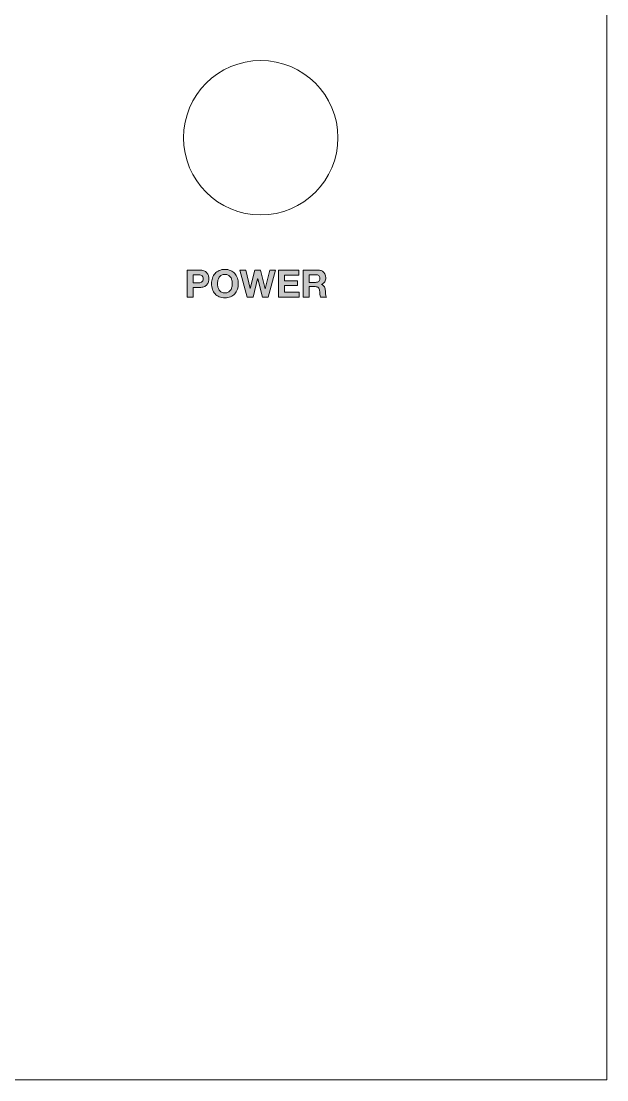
# Model space of a CAD drawing. Header units: millimetres. Extents: x -96603 to 124772, y -7961 to 34801.
# Drawn here: x 7548.4 to 7658.4, y 4672.4 to 4871.3 of the extents above; entities that cross this region are included whole.
import ezdxf

# ---------------------------------------------------------------- set-up
doc = ezdxf.new("R2010")
doc.units = ezdxf.units.MM
doc.layers.get('0').update_dxf_attribs({"lineweight": 15})

msp = doc.modelspace()

# ---------------------------------------------------------------- hatches: boundary and pattern name
h = msp.add_hatch(color=256)
h.paths.add_polyline_path([(7589.492, 4824.59), (7590.847, 4819.473), (7591.986, 4819.473), (7592.839, 4822.956), (7592.853, 4822.956), (7593.72, 4819.473), (7594.839, 4819.473), (7596.215, 4824.59), (7595.111, 4824.59), (7594.272, 4821.064), (7594.258, 4821.064), (7593.384, 4824.59), (7592.33, 4824.59), (7591.442, 4821.107), (7591.427, 4821.107), (7590.617, 4824.59)])
h.paths.add_polyline_path([(7596.731, 4819.473), (7596.731, 4824.59), (7600.557, 4824.59), (7600.557, 4823.644), (7597.856, 4823.644), (7597.856, 4822.547), (7600.335, 4822.547), (7600.335, 4821.673), (7597.856, 4821.673), (7597.856, 4820.419), (7600.615, 4820.419), (7600.615, 4819.473)])
edge = h.paths.add_edge_path(flags=16)
edge.add_spline(control_points=[(7602.5, 4822.275), (7602.5, 4822.275), (7602.5, 4823.715), (7602.5, 4823.715)], knot_values=[-6, -6, -6, -6, -5, -5, -5, -5], degree=3, periodic=0)
edge.add_spline(control_points=[(7602.5, 4823.715), (7602.5, 4823.715), (7603.732, 4823.715), (7603.732, 4823.715)], knot_values=[-5, -5, -5, -5, -4, -4, -4, -4], degree=3, periodic=0)
edge.add_spline(control_points=[(7603.732, 4823.715), (7603.99, 4823.715), (7604.184, 4823.659), (7604.313, 4823.547)], knot_values=[-4, -4, -4, -4, -3, -3, -3, -3], degree=3, periodic=0)
edge.add_spline(control_points=[(7604.313, 4823.547), (7604.442, 4823.435), (7604.506, 4823.255), (7604.506, 4823.006), (7604.506, 4822.748), (7604.442, 4822.562), (7604.313, 4822.447), (7604.184, 4822.332), (7603.99, 4822.275), (7603.732, 4822.275)], knot_values=[-3, -3, -3, -3, -2, -2, -2, -1, -1, -1, 0, 0, 0, 0], degree=3, periodic=0)
edge.add_spline(control_points=[(7603.732, 4822.275), (7603.732, 4822.275), (7602.5, 4822.275), (7602.5, 4822.275)], knot_values=[-7, -7, -7, -7, -6, -6, -6, -6], degree=3, periodic=0)
edge = h.paths.add_edge_path()
edge.add_spline(control_points=[(7601.375, 4824.59), (7601.375, 4824.59), (7601.375, 4819.473), (7601.375, 4819.473)], knot_values=[-24, -24, -24, -24, -23, -23, -23, -23], degree=3, periodic=0)
edge.add_spline(control_points=[(7601.375, 4819.473), (7601.375, 4819.473), (7602.5, 4819.473), (7602.5, 4819.473)], knot_values=[-23, -23, -23, -23, -22, -22, -22, -22], degree=3, periodic=0)
edge.add_spline(control_points=[(7602.5, 4819.473), (7602.5, 4819.473), (7602.5, 4821.472), (7602.5, 4821.472)], knot_values=[-22, -22, -22, -22, -21, -21, -21, -21], degree=3, periodic=0)
edge.add_spline(control_points=[(7602.5, 4821.472), (7602.5, 4821.472), (7603.625, 4821.472), (7603.625, 4821.472)], knot_values=[-21, -21, -21, -21, -20, -20, -20, -20], degree=3, periodic=0)
edge.add_spline(control_points=[(7603.625, 4821.472), (7603.907, 4821.472), (7604.109, 4821.41), (7604.234, 4821.286)], knot_values=[-20, -20, -20, -20, -19, -19, -19, -19], degree=3, periodic=0)
edge.add_spline(control_points=[(7604.234, 4821.286), (7604.358, 4821.162), (7604.439, 4820.966), (7604.478, 4820.699)], knot_values=[-19, -19, -19, -19, -18, -18, -18, -18], degree=3, periodic=0)
edge.add_spline(control_points=[(7604.478, 4820.699), (7604.506, 4820.493), (7604.528, 4820.278), (7604.542, 4820.053)], knot_values=[-18, -18, -18, -18, -17, -17, -17, -17], degree=3, periodic=0)
edge.add_spline(control_points=[(7604.542, 4820.053), (7604.557, 4819.829), (7604.595, 4819.635), (7604.657, 4819.473)], knot_values=[-17, -17, -17, -17, -16, -16, -16, -16], degree=3, periodic=0)
edge.add_spline(control_points=[(7604.657, 4819.473), (7604.657, 4819.473), (7605.782, 4819.473), (7605.782, 4819.473)], knot_values=[-16, -16, -16, -16, -15, -15, -15, -15], degree=3, periodic=0)
edge.add_spline(control_points=[(7605.782, 4819.473), (7605.729, 4819.545), (7605.69, 4819.632), (7605.664, 4819.734)], knot_values=[-15, -15, -15, -15, -14, -14, -14, -14], degree=3, periodic=0)
edge.add_spline(control_points=[(7605.664, 4819.734), (7605.638, 4819.837), (7605.618, 4819.946), (7605.606, 4820.061)], knot_values=[-14, -14, -14, -14, -13, -13, -13, -13], degree=3, periodic=0)
edge.add_spline(control_points=[(7605.606, 4820.061), (7605.594, 4820.175), (7605.586, 4820.287), (7605.581, 4820.397), (7605.576, 4820.507), (7605.572, 4820.603), (7605.567, 4820.684)], knot_values=[-13, -13, -13, -13, -12, -12, -12, -11, -11, -11, -11], degree=3, periodic=0)
edge.add_spline(control_points=[(7605.567, 4820.684), (7605.557, 4820.813), (7605.54, 4820.942), (7605.513, 4821.071)], knot_values=[-11, -11, -11, -11, -10, -10, -10, -10], degree=3, periodic=0)
edge.add_spline(control_points=[(7605.513, 4821.071), (7605.487, 4821.2), (7605.445, 4821.318), (7605.388, 4821.426)], knot_values=[-10, -10, -10, -10, -9, -9, -9, -9], degree=3, periodic=0)
edge.add_spline(control_points=[(7605.388, 4821.426), (7605.33, 4821.533), (7605.256, 4821.626), (7605.166, 4821.705)], knot_values=[-9, -9, -9, -9, -8, -8, -8, -8], degree=3, periodic=0)
edge.add_spline(control_points=[(7605.166, 4821.705), (7605.075, 4821.784), (7604.96, 4821.842), (7604.822, 4821.881)], knot_values=[-8, -8, -8, -8, -7, -7, -7, -7], degree=3, periodic=0)
edge.add_spline(control_points=[(7604.822, 4821.881), (7604.822, 4821.881), (7604.822, 4821.895), (7604.822, 4821.895)], knot_values=[-7, -7, -7, -7, -6, -6, -6, -6], degree=3, periodic=0)
edge.add_spline(control_points=[(7604.822, 4821.895), (7605.108, 4822.01), (7605.315, 4822.177), (7605.442, 4822.397)], knot_values=[-6, -6, -6, -6, -5, -5, -5, -5], degree=3, periodic=0)
edge.add_spline(control_points=[(7605.442, 4822.397), (7605.568, 4822.617), (7605.631, 4822.877), (7605.631, 4823.178), (7605.631, 4823.374), (7605.597, 4823.556), (7605.527, 4823.726)], knot_values=[-5, -5, -5, -5, -4, -4, -4, -3, -3, -3, -3], degree=3, periodic=0)
edge.add_spline(control_points=[(7605.527, 4823.726), (7605.458, 4823.896), (7605.358, 4824.045), (7605.227, 4824.174)], knot_values=[-3, -3, -3, -3, -2, -2, -2, -2], degree=3, periodic=0)
edge.add_spline(control_points=[(7605.227, 4824.174), (7605.095, 4824.303), (7604.937, 4824.405), (7604.753, 4824.479), (7604.569, 4824.552), (7604.363, 4824.59), (7604.134, 4824.59)], knot_values=[-2, -2, -2, -2, -1, -1, -1, 0, 0, 0, 0], degree=3, periodic=0)
edge.add_spline(control_points=[(7604.134, 4824.59), (7604.134, 4824.59), (7601.375, 4824.59), (7601.375, 4824.59)], knot_values=[-25, -25, -25, -25, -24, -24, -24, -24], degree=3, periodic=0)
edge = h.paths.add_edge_path(flags=16)
edge.add_spline(control_points=[(7585.368, 4822.662), (7585.318, 4822.452), (7585.292, 4822.234), (7585.292, 4822.01), (7585.292, 4821.795), (7585.318, 4821.586), (7585.368, 4821.383)], knot_values=[14, 14, 14, 14, 15, 15, 15, 16, 16, 16, 16], degree=3, periodic=0)
edge.add_spline(control_points=[(7585.368, 4821.383), (7585.418, 4821.18), (7585.498, 4820.997), (7585.608, 4820.835)], knot_values=[0, 0, 0, 0, 1, 1, 1, 1], degree=3, periodic=0)
edge.add_spline(control_points=[(7585.608, 4820.835), (7585.718, 4820.672), (7585.861, 4820.541), (7586.038, 4820.444)], knot_values=[1, 1, 1, 1, 2, 2, 2, 2], degree=3, periodic=0)
edge.add_spline(control_points=[(7586.038, 4820.444), (7586.215, 4820.346), (7586.43, 4820.297), (7586.683, 4820.297), (7586.936, 4820.297), (7587.151, 4820.346), (7587.328, 4820.444)], knot_values=[2, 2, 2, 2, 3, 3, 3, 4, 4, 4, 4], degree=3, periodic=0)
edge.add_spline(control_points=[(7587.328, 4820.444), (7587.504, 4820.541), (7587.648, 4820.672), (7587.758, 4820.835)], knot_values=[4, 4, 4, 4, 5, 5, 5, 5], degree=3, periodic=0)
edge.add_spline(control_points=[(7587.758, 4820.835), (7587.868, 4820.997), (7587.948, 4821.18), (7587.998, 4821.383)], knot_values=[5, 5, 5, 5, 6, 6, 6, 6], degree=3, periodic=0)
edge.add_spline(control_points=[(7587.998, 4821.383), (7588.048, 4821.586), (7588.073, 4821.795), (7588.073, 4822.01), (7588.073, 4822.234), (7588.048, 4822.452), (7587.998, 4822.662)], knot_values=[6, 6, 6, 6, 7, 7, 7, 8, 8, 8, 8], degree=3, periodic=0)
edge.add_spline(control_points=[(7587.998, 4822.662), (7587.948, 4822.872), (7587.868, 4823.059), (7587.758, 4823.224)], knot_values=[8, 8, 8, 8, 9, 9, 9, 9], degree=3, periodic=0)
edge.add_spline(control_points=[(7587.758, 4823.224), (7587.648, 4823.389), (7587.504, 4823.521), (7587.328, 4823.619)], knot_values=[9, 9, 9, 9, 10, 10, 10, 10], degree=3, periodic=0)
edge.add_spline(control_points=[(7587.328, 4823.619), (7587.151, 4823.717), (7586.936, 4823.766), (7586.683, 4823.766), (7586.43, 4823.766), (7586.215, 4823.717), (7586.038, 4823.619), (7585.861, 4823.521), (7585.718, 4823.389), (7585.608, 4823.224), (7585.498, 4823.059), (7585.418, 4822.872), (7585.368, 4822.662)], knot_values=[10, 10, 10, 10, 11, 11, 11, 12, 12, 12, 13, 13, 13, 14, 14, 14, 14], degree=3, periodic=0)
edge = h.paths.add_edge_path()
edge.add_spline(control_points=[(7584.339, 4820.967), (7584.454, 4820.645), (7584.619, 4820.364), (7584.834, 4820.125)], knot_values=[-14, -14, -14, -14, -13, -13, -13, -13], degree=3, periodic=0)
edge.add_spline(control_points=[(7584.834, 4820.125), (7585.049, 4819.886), (7585.313, 4819.699), (7585.626, 4819.562), (7585.939, 4819.426), (7586.291, 4819.358), (7586.683, 4819.358), (7587.079, 4819.358), (7587.433, 4819.426), (7587.744, 4819.562), (7588.054, 4819.699), (7588.317, 4819.886), (7588.532, 4820.125)], knot_values=[-13, -13, -13, -13, -12, -12, -12, -11, -11, -11, -10, -10, -10, -9, -9, -9, -9], degree=3, periodic=0)
edge.add_spline(control_points=[(7588.532, 4820.125), (7588.747, 4820.364), (7588.912, 4820.645), (7589.026, 4820.967)], knot_values=[-9, -9, -9, -9, -8, -8, -8, -8], degree=3, periodic=0)
edge.add_spline(control_points=[(7589.026, 4820.967), (7589.141, 4821.29), (7589.198, 4821.637), (7589.198, 4822.01), (7589.198, 4822.392), (7589.141, 4822.747), (7589.026, 4823.074)], knot_values=[-8, -8, -8, -8, -7, -7, -7, -6, -6, -6, -6], degree=3, periodic=0)
edge.add_spline(control_points=[(7589.026, 4823.074), (7588.912, 4823.401), (7588.747, 4823.687), (7588.532, 4823.93)], knot_values=[-6, -6, -6, -6, -5, -5, -5, -5], degree=3, periodic=0)
edge.add_spline(control_points=[(7588.532, 4823.93), (7588.317, 4824.174), (7588.054, 4824.365), (7587.744, 4824.504)], knot_values=[-5, -5, -5, -5, -4, -4, -4, -4], degree=3, periodic=0)
edge.add_spline(control_points=[(7587.744, 4824.504), (7587.433, 4824.642), (7587.079, 4824.712), (7586.683, 4824.712), (7586.291, 4824.712), (7585.939, 4824.642), (7585.626, 4824.504)], knot_values=[-4, -4, -4, -4, -3, -3, -3, -2, -2, -2, -2], degree=3, periodic=0)
edge.add_spline(control_points=[(7585.626, 4824.504), (7585.313, 4824.365), (7585.049, 4824.174), (7584.834, 4823.93)], knot_values=[-2, -2, -2, -2, -1, -1, -1, -1], degree=3, periodic=0)
edge.add_spline(control_points=[(7584.834, 4823.93), (7584.619, 4823.687), (7584.454, 4823.401), (7584.339, 4823.074)], knot_values=[-1, -1, -1, -1, 0, 0, 0, 0], degree=3, periodic=0)
edge.add_spline(control_points=[(7584.339, 4823.074), (7584.225, 4822.747), (7584.167, 4822.392), (7584.167, 4822.01), (7584.167, 4821.637), (7584.225, 4821.29), (7584.339, 4820.967)], knot_values=[-16, -16, -16, -16, -15, -15, -15, -14, -14, -14, -14], degree=3, periodic=0)
edge = h.paths.add_edge_path(flags=16)
edge.add_spline(control_points=[(7580.735, 4822.182), (7580.735, 4822.182), (7580.735, 4823.715), (7580.735, 4823.715)], knot_values=[-10, -10, -10, -10, -9, -9, -9, -9], degree=3, periodic=0)
edge.add_spline(control_points=[(7580.735, 4823.715), (7580.735, 4823.715), (7581.609, 4823.715), (7581.609, 4823.715)], knot_values=[-9, -9, -9, -9, -8, -8, -8, -8], degree=3, periodic=0)
edge.add_spline(control_points=[(7581.609, 4823.715), (7581.738, 4823.715), (7581.862, 4823.706), (7581.982, 4823.687)], knot_values=[-8, -8, -8, -8, -7, -7, -7, -7], degree=3, periodic=0)
edge.add_spline(control_points=[(7581.982, 4823.687), (7582.101, 4823.668), (7582.206, 4823.631), (7582.297, 4823.576)], knot_values=[-7, -7, -7, -7, -6, -6, -6, -6], degree=3, periodic=0)
edge.add_spline(control_points=[(7582.297, 4823.576), (7582.388, 4823.521), (7582.461, 4823.443), (7582.516, 4823.343)], knot_values=[-6, -6, -6, -6, -5, -5, -5, -5], degree=3, periodic=0)
edge.add_spline(control_points=[(7582.516, 4823.343), (7582.57, 4823.242), (7582.598, 4823.111), (7582.598, 4822.949), (7582.598, 4822.786), (7582.57, 4822.655), (7582.516, 4822.555)], knot_values=[-5, -5, -5, -5, -4, -4, -4, -3, -3, -3, -3], degree=3, periodic=0)
edge.add_spline(control_points=[(7582.516, 4822.555), (7582.461, 4822.454), (7582.388, 4822.377), (7582.297, 4822.321)], knot_values=[-3, -3, -3, -3, -2, -2, -2, -2], degree=3, periodic=0)
edge.add_spline(control_points=[(7582.297, 4822.321), (7582.206, 4822.267), (7582.101, 4822.23), (7581.982, 4822.21)], knot_values=[-2, -2, -2, -2, -1, -1, -1, -1], degree=3, periodic=0)
edge.add_spline(control_points=[(7581.982, 4822.21), (7581.862, 4822.192), (7581.738, 4822.182), (7581.609, 4822.182)], knot_values=[-1, -1, -1, -1, 0, 0, 0, 0], degree=3, periodic=0)
edge.add_spline(control_points=[(7581.609, 4822.182), (7581.609, 4822.182), (7580.735, 4822.182), (7580.735, 4822.182)], knot_values=[-11, -11, -11, -11, -10, -10, -10, -10], degree=3, periodic=0)
edge = h.paths.add_edge_path()
edge.add_spline(control_points=[(7579.61, 4824.59), (7579.61, 4824.59), (7579.61, 4819.473), (7579.61, 4819.473)], knot_values=[-12, -12, -12, -12, -11, -11, -11, -11], degree=3, periodic=0)
edge.add_spline(control_points=[(7579.61, 4819.473), (7579.61, 4819.473), (7580.735, 4819.473), (7580.735, 4819.473)], knot_values=[-11, -11, -11, -11, -10, -10, -10, -10], degree=3, periodic=0)
edge.add_spline(control_points=[(7580.735, 4819.473), (7580.735, 4819.473), (7580.735, 4821.307), (7580.735, 4821.307)], knot_values=[-10, -10, -10, -10, -9, -9, -9, -9], degree=3, periodic=0)
edge.add_spline(control_points=[(7580.735, 4821.307), (7580.735, 4821.307), (7581.917, 4821.307), (7581.917, 4821.307)], knot_values=[-9, -9, -9, -9, -8, -8, -8, -8], degree=3, periodic=0)
edge.add_spline(control_points=[(7581.917, 4821.307), (7582.237, 4821.307), (7582.509, 4821.354), (7582.734, 4821.447)], knot_values=[-8, -8, -8, -8, -7, -7, -7, -7], degree=3, periodic=0)
edge.add_spline(control_points=[(7582.734, 4821.447), (7582.959, 4821.54), (7583.142, 4821.664), (7583.282, 4821.816)], knot_values=[-7, -7, -7, -7, -6, -6, -6, -6], degree=3, periodic=0)
edge.add_spline(control_points=[(7583.282, 4821.816), (7583.423, 4821.969), (7583.526, 4822.145), (7583.591, 4822.343), (7583.655, 4822.542), (7583.687, 4822.743), (7583.687, 4822.949), (7583.687, 4823.159), (7583.655, 4823.362), (7583.591, 4823.558), (7583.526, 4823.754), (7583.423, 4823.928), (7583.282, 4824.081)], knot_values=[-6, -6, -6, -6, -5, -5, -5, -4, -4, -4, -3, -3, -3, -2, -2, -2, -2], degree=3, periodic=0)
edge.add_spline(control_points=[(7583.282, 4824.081), (7583.142, 4824.234), (7582.959, 4824.357), (7582.734, 4824.45)], knot_values=[-2, -2, -2, -2, -1, -1, -1, -1], degree=3, periodic=0)
edge.add_spline(control_points=[(7582.734, 4824.45), (7582.509, 4824.543), (7582.237, 4824.59), (7581.917, 4824.59)], knot_values=[-1, -1, -1, -1, 0, 0, 0, 0], degree=3, periodic=0)
edge.add_spline(control_points=[(7581.917, 4824.59), (7581.917, 4824.59), (7579.61, 4824.59), (7579.61, 4824.59)], knot_values=[-13, -13, -13, -13, -12, -12, -12, -12], degree=3, periodic=0)

# ---------------------------------------------------------------- linework, layer by layer
for p, q in [((7658.421, 4672.447), (7658.421, 5422.447)), ((7589.492, 4824.59), (7590.617, 4824.59)), ((7590.847, 4819.473), (7589.492, 4824.59)), ((7590.617, 4824.59), (7591.427, 4821.107)), ((7591.442, 4821.107), (7592.33, 4824.59)), ((7592.33, 4824.59), (7593.384, 4824.59)), ((7593.384, 4824.59), (7594.258, 4821.064)), ((7594.272, 4821.064), (7595.111, 4824.59)), ((7596.215, 4824.59), (7594.839, 4819.473)), ((7595.111, 4824.59), (7596.215, 4824.59)), ((7596.731, 4824.59), (7600.557, 4824.59)), ((7596.731, 4819.473), (7596.731, 4824.59)), ((7597.856, 4823.644), (7597.856, 4822.547)), ((7600.557, 4823.644), (7597.856, 4823.644)), ((7600.557, 4824.59), (7600.557, 4823.644)), ((7592.839, 4822.956), (7591.986, 4819.473)), ((7592.853, 4822.956), (7592.839, 4822.956)), ((7593.72, 4819.473), (7592.853, 4822.956)), ((7597.856, 4822.547), (7600.335, 4822.547)), ((7600.335, 4821.673), (7597.856, 4821.673)), ((7597.856, 4821.673), (7597.856, 4820.419)), ((7600.335, 4822.547), (7600.335, 4821.673)), ((7591.986, 4819.473), (7590.847, 4819.473)), ((7591.427, 4821.107), (7591.442, 4821.107)), ((7594.839, 4819.473), (7593.72, 4819.473)), ((7594.258, 4821.064), (7594.272, 4821.064)), ((7600.615, 4819.473), (7596.731, 4819.473)), ((7597.856, 4820.419), (7600.615, 4820.419)), ((7600.615, 4820.419), (7600.615, 4819.473)), ((7438.421, 4672.447), (7658.421, 4672.447))]:
    msp.add_line(p, q)
msp.add_circle((7593.421, 4849.445), 14.5)
for points in [[(7579.61, 4824.59), (7579.61, 4824.59), (7581.917, 4824.59), (7581.917, 4824.59)], [(7579.61, 4819.473), (7579.61, 4819.473), (7579.61, 4824.59), (7579.61, 4824.59)], [(7580.735, 4823.715), (7580.735, 4823.715), (7580.735, 4822.182), (7580.735, 4822.182)], [(7581.609, 4823.715), (7581.609, 4823.715), (7580.735, 4823.715), (7580.735, 4823.715)], [(7581.982, 4823.687), (7581.862, 4823.706), (7581.738, 4823.715), (7581.609, 4823.715)], [(7581.917, 4824.59), (7582.237, 4824.59), (7582.509, 4824.543), (7582.734, 4824.45)], [(7582.297, 4823.576), (7582.206, 4823.631), (7582.101, 4823.668), (7581.982, 4823.687)], [(7582.516, 4823.343), (7582.461, 4823.443), (7582.388, 4823.521), (7582.297, 4823.576)], [(7582.734, 4824.45), (7582.959, 4824.357), (7583.142, 4824.234), (7583.282, 4824.081)], [(7584.339, 4823.074), (7584.454, 4823.401), (7584.619, 4823.687), (7584.834, 4823.93)], [(7584.834, 4823.93), (7585.049, 4824.174), (7585.313, 4824.365), (7585.626, 4824.504)], [(7587.758, 4823.224), (7587.648, 4823.389), (7587.504, 4823.521), (7587.328, 4823.619)], [(7587.744, 4824.504), (7588.054, 4824.365), (7588.317, 4824.174), (7588.532, 4823.93)], [(7588.532, 4823.93), (7588.747, 4823.687), (7588.912, 4823.401), (7589.026, 4823.074)], [(7601.375, 4824.59), (7601.375, 4824.59), (7604.134, 4824.59), (7604.134, 4824.59)], [(7601.375, 4819.473), (7601.375, 4819.473), (7601.375, 4824.59), (7601.375, 4824.59)], [(7602.5, 4823.715), (7602.5, 4823.715), (7602.5, 4822.275), (7602.5, 4822.275)], [(7603.732, 4823.715), (7603.732, 4823.715), (7602.5, 4823.715), (7602.5, 4823.715)], [(7604.313, 4823.547), (7604.184, 4823.659), (7603.99, 4823.715), (7603.732, 4823.715)], [(7605.227, 4824.174), (7605.358, 4824.045), (7605.458, 4823.896), (7605.527, 4823.726)], [(7580.735, 4822.182), (7580.735, 4822.182), (7581.609, 4822.182), (7581.609, 4822.182)], [(7580.735, 4821.307), (7580.735, 4821.307), (7580.735, 4819.473), (7580.735, 4819.473)], [(7581.917, 4821.307), (7581.917, 4821.307), (7580.735, 4821.307), (7580.735, 4821.307)], [(7581.609, 4822.182), (7581.738, 4822.182), (7581.862, 4822.192), (7581.982, 4822.21)], [(7582.734, 4821.447), (7582.509, 4821.354), (7582.237, 4821.307), (7581.917, 4821.307)], [(7581.982, 4822.21), (7582.101, 4822.23), (7582.206, 4822.267), (7582.297, 4822.321)], [(7582.297, 4822.321), (7582.388, 4822.377), (7582.461, 4822.454), (7582.516, 4822.555)], [(7583.282, 4821.816), (7583.142, 4821.664), (7582.959, 4821.54), (7582.734, 4821.447)], [(7585.368, 4821.383), (7585.418, 4821.18), (7585.498, 4820.997), (7585.608, 4820.835)], [(7587.998, 4822.662), (7587.948, 4822.872), (7587.868, 4823.059), (7587.758, 4823.224)], [(7587.758, 4820.835), (7587.868, 4820.997), (7587.948, 4821.18), (7587.998, 4821.383)], [(7602.5, 4822.275), (7602.5, 4822.275), (7603.732, 4822.275), (7603.732, 4822.275)], [(7602.5, 4821.472), (7602.5, 4821.472), (7602.5, 4819.473), (7602.5, 4819.473)], [(7603.625, 4821.472), (7603.625, 4821.472), (7602.5, 4821.472), (7602.5, 4821.472)], [(7604.234, 4821.286), (7604.109, 4821.41), (7603.907, 4821.472), (7603.625, 4821.472)], [(7605.442, 4822.397), (7605.315, 4822.177), (7605.108, 4822.01), (7604.822, 4821.895)], [(7604.822, 4821.895), (7604.822, 4821.895), (7604.822, 4821.881), (7604.822, 4821.881)], [(7604.822, 4821.881), (7604.96, 4821.842), (7605.075, 4821.784), (7605.166, 4821.705)], [(7605.166, 4821.705), (7605.256, 4821.626), (7605.33, 4821.533), (7605.388, 4821.426)], [(7605.388, 4821.426), (7605.445, 4821.318), (7605.487, 4821.2), (7605.513, 4821.071)], [(7580.735, 4819.473), (7580.735, 4819.473), (7579.61, 4819.473), (7579.61, 4819.473)], [(7584.834, 4820.125), (7584.619, 4820.364), (7584.454, 4820.645), (7584.339, 4820.967)], [(7585.608, 4820.835), (7585.718, 4820.672), (7585.861, 4820.541), (7586.038, 4820.444)], [(7587.328, 4820.444), (7587.504, 4820.541), (7587.648, 4820.672), (7587.758, 4820.835)], [(7589.026, 4820.967), (7588.912, 4820.645), (7588.747, 4820.364), (7588.532, 4820.125)], [(7602.5, 4819.473), (7602.5, 4819.473), (7601.375, 4819.473), (7601.375, 4819.473)], [(7604.478, 4820.699), (7604.439, 4820.966), (7604.358, 4821.162), (7604.234, 4821.286)], [(7604.542, 4820.053), (7604.528, 4820.278), (7604.506, 4820.493), (7604.478, 4820.699)], [(7604.657, 4819.473), (7604.595, 4819.635), (7604.557, 4819.829), (7604.542, 4820.053)], [(7605.782, 4819.473), (7605.782, 4819.473), (7604.657, 4819.473), (7604.657, 4819.473)], [(7605.513, 4821.071), (7605.54, 4820.942), (7605.557, 4820.813), (7605.567, 4820.684)], [(7605.606, 4820.061), (7605.618, 4819.946), (7605.638, 4819.837), (7605.664, 4819.734)], [(7605.664, 4819.734), (7605.69, 4819.632), (7605.729, 4819.545), (7605.782, 4819.473)]]:
    msp.add_open_spline(points, degree=3)
for points, knots in [([(7582.516, 4822.555), (7582.57, 4822.655), (7582.598, 4822.786), (7582.598, 4822.949), (7582.598, 4823.111), (7582.57, 4823.242), (7582.516, 4823.343)], [3, 3, 3, 3, 4, 4, 4, 5, 5, 5, 5]), ([(7583.282, 4824.081), (7583.423, 4823.928), (7583.526, 4823.754), (7583.591, 4823.558), (7583.655, 4823.362), (7583.687, 4823.159), (7583.687, 4822.949), (7583.687, 4822.743), (7583.655, 4822.542), (7583.591, 4822.343), (7583.526, 4822.145), (7583.423, 4821.969), (7583.282, 4821.816)], [2, 2, 2, 2, 3, 3, 3, 4, 4, 4, 5, 5, 5, 6, 6, 6, 6]), ([(7587.328, 4823.619), (7587.151, 4823.717), (7586.936, 4823.766), (7586.683, 4823.766), (7586.43, 4823.766), (7586.215, 4823.717), (7586.038, 4823.619), (7585.861, 4823.521), (7585.718, 4823.389), (7585.608, 4823.224), (7585.498, 4823.059), (7585.418, 4822.872), (7585.368, 4822.662)], [10, 10, 10, 10, 11, 11, 11, 12, 12, 12, 13, 13, 13, 14, 14, 14, 14]), ([(7585.626, 4824.504), (7585.939, 4824.642), (7586.291, 4824.712), (7586.683, 4824.712), (7587.079, 4824.712), (7587.433, 4824.642), (7587.744, 4824.504)], [2, 2, 2, 2, 3, 3, 3, 4, 4, 4, 4]), ([(7603.732, 4822.275), (7603.99, 4822.275), (7604.184, 4822.332), (7604.313, 4822.447), (7604.442, 4822.562), (7604.506, 4822.748), (7604.506, 4823.006), (7604.506, 4823.255), (7604.442, 4823.435), (7604.313, 4823.547)], [0, 0, 0, 0, 1, 1, 1, 2, 2, 2, 3, 3, 3, 3]), ([(7604.134, 4824.59), (7604.363, 4824.59), (7604.569, 4824.552), (7604.753, 4824.479), (7604.937, 4824.405), (7605.095, 4824.303), (7605.227, 4824.174)], [0, 0, 0, 0, 1, 1, 1, 2, 2, 2, 2]), ([(7605.527, 4823.726), (7605.597, 4823.556), (7605.631, 4823.374), (7605.631, 4823.178), (7605.631, 4822.877), (7605.568, 4822.617), (7605.442, 4822.397)], [3, 3, 3, 3, 4, 4, 4, 5, 5, 5, 5]), ([(7584.339, 4820.967), (7584.225, 4821.29), (7584.167, 4821.637), (7584.167, 4822.01), (7584.167, 4822.392), (7584.225, 4822.747), (7584.339, 4823.074)], [14, 14, 14, 14, 15, 15, 15, 16, 16, 16, 16]), ([(7585.368, 4822.662), (7585.318, 4822.452), (7585.292, 4822.234), (7585.292, 4822.01), (7585.292, 4821.795), (7585.318, 4821.586), (7585.368, 4821.383)], [14, 14, 14, 14, 15, 15, 15, 16, 16, 16, 16]), ([(7587.998, 4821.383), (7588.048, 4821.586), (7588.073, 4821.795), (7588.073, 4822.01), (7588.073, 4822.234), (7588.048, 4822.452), (7587.998, 4822.662)], [6, 6, 6, 6, 7, 7, 7, 8, 8, 8, 8]), ([(7589.026, 4823.074), (7589.141, 4822.747), (7589.198, 4822.392), (7589.198, 4822.01), (7589.198, 4821.637), (7589.141, 4821.29), (7589.026, 4820.967)], [6, 6, 6, 6, 7, 7, 7, 8, 8, 8, 8]), ([(7588.532, 4820.125), (7588.317, 4819.886), (7588.054, 4819.699), (7587.744, 4819.562), (7587.433, 4819.426), (7587.079, 4819.358), (7586.683, 4819.358), (7586.291, 4819.358), (7585.939, 4819.426), (7585.626, 4819.562), (7585.313, 4819.699), (7585.049, 4819.886), (7584.834, 4820.125)], [9, 9, 9, 9, 10, 10, 10, 11, 11, 11, 12, 12, 12, 13, 13, 13, 13]), ([(7586.038, 4820.444), (7586.215, 4820.346), (7586.43, 4820.297), (7586.683, 4820.297), (7586.936, 4820.297), (7587.151, 4820.346), (7587.328, 4820.444)], [2, 2, 2, 2, 3, 3, 3, 4, 4, 4, 4]), ([(7605.567, 4820.684), (7605.572, 4820.603), (7605.576, 4820.507), (7605.581, 4820.397), (7605.586, 4820.287), (7605.594, 4820.175), (7605.606, 4820.061)], [11, 11, 11, 11, 12, 12, 12, 13, 13, 13, 13])]:
    msp.add_open_spline(points, degree=3, knots=knots)

doc.saveas('drawing.dxf')
